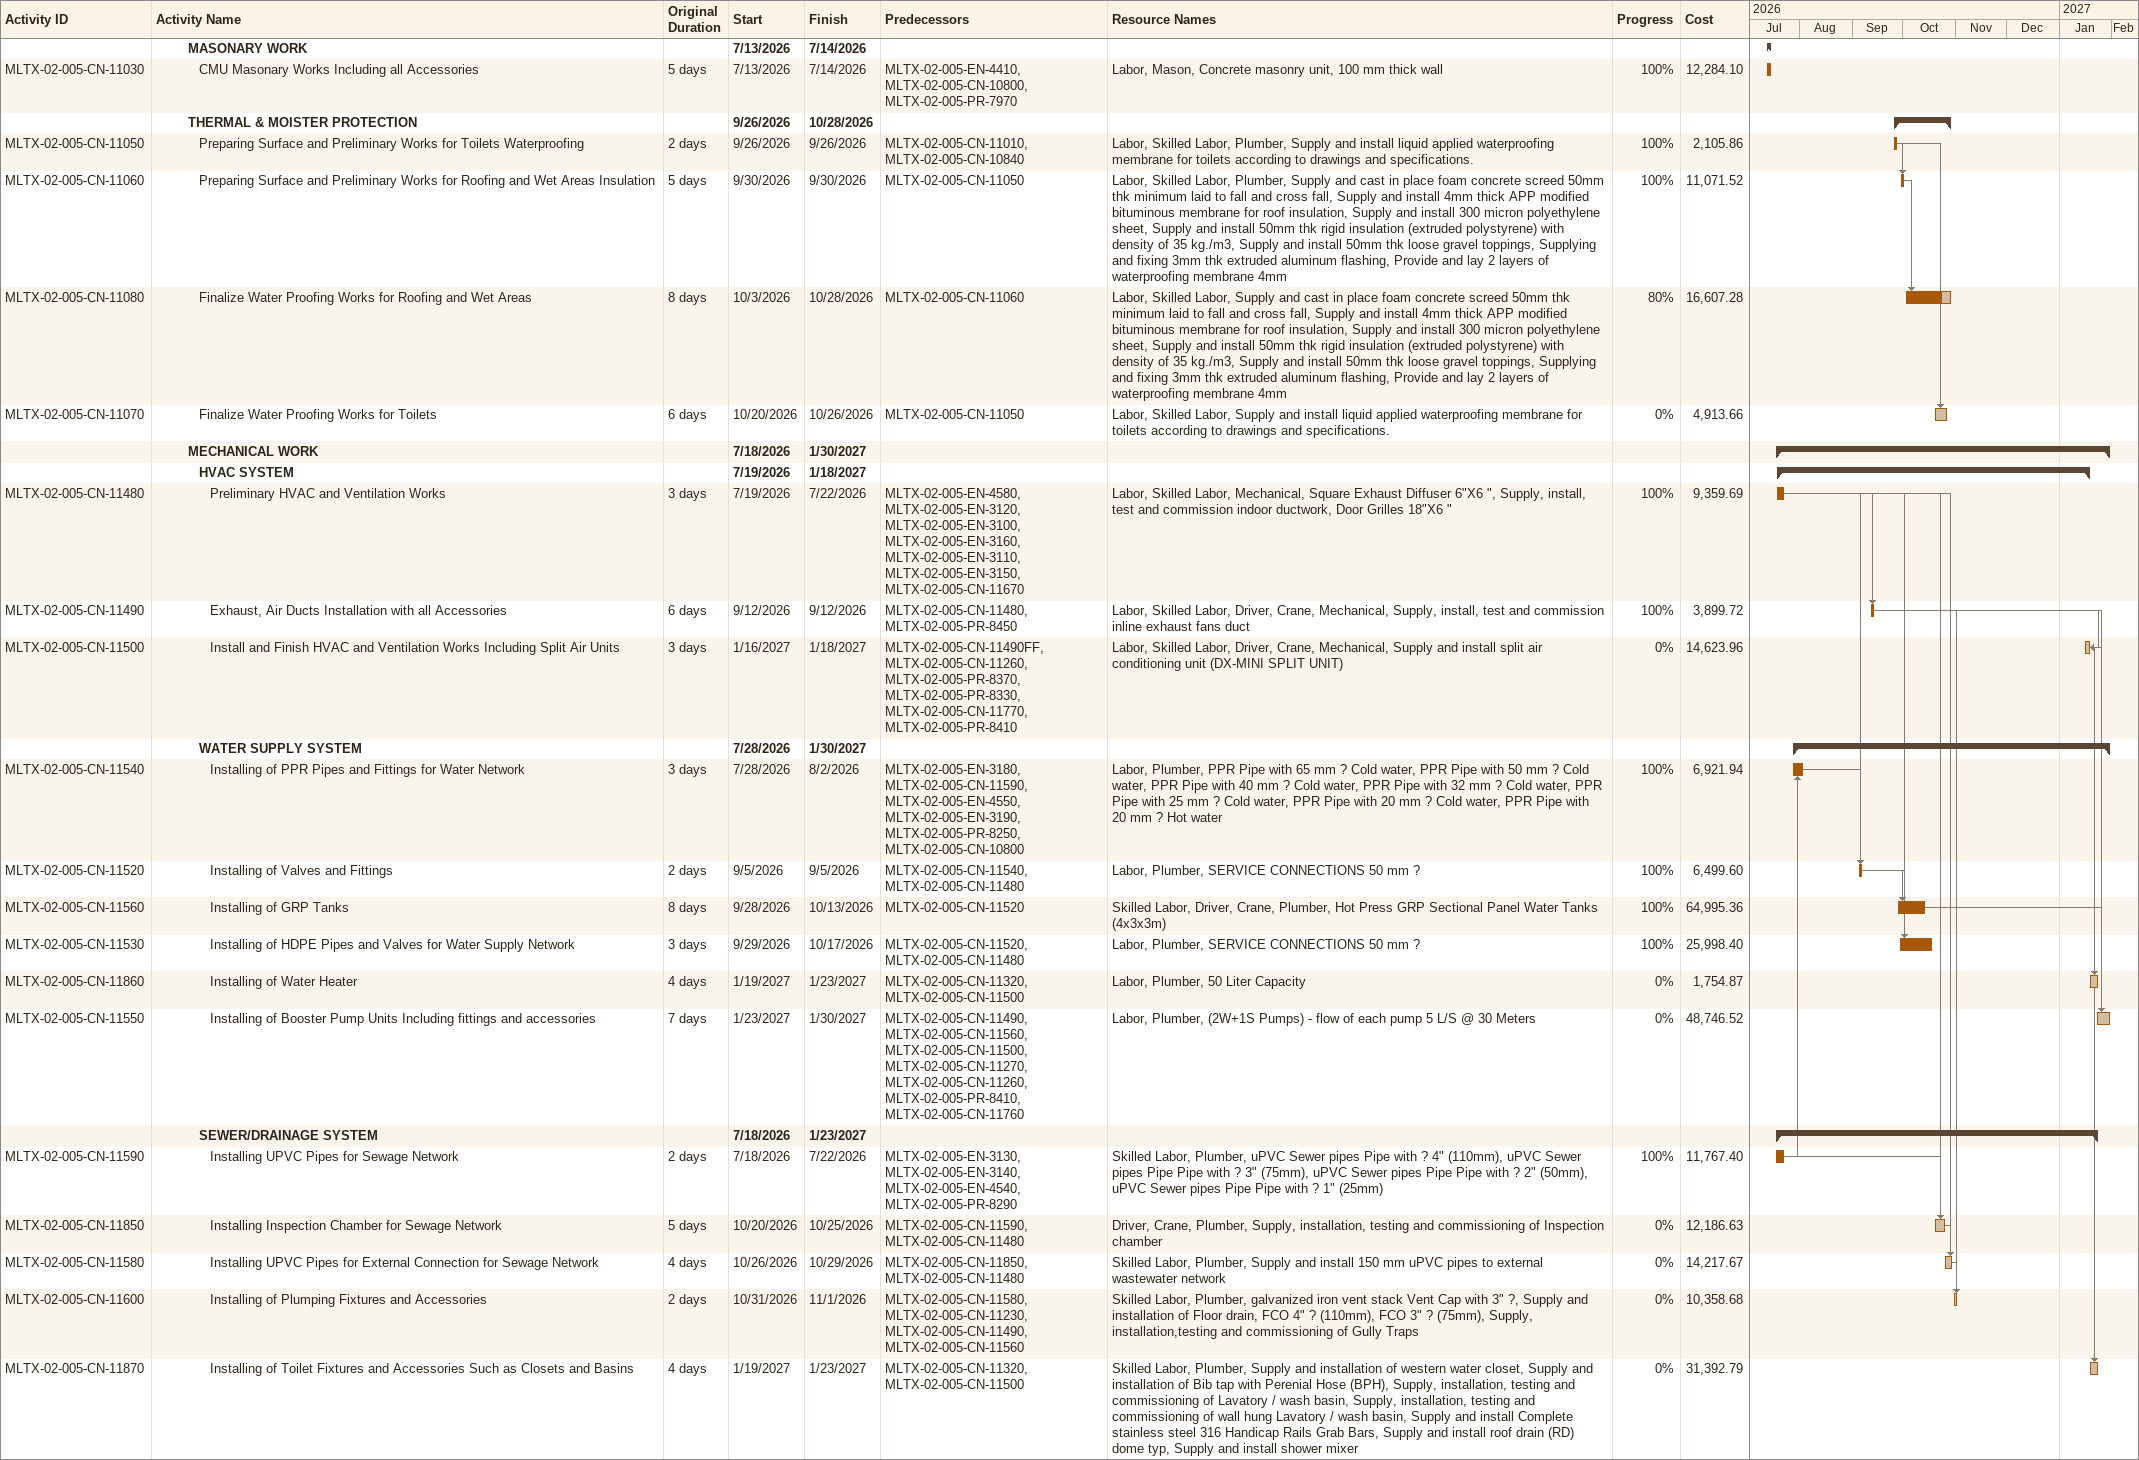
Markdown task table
| ID | Level | Task | Original duration | Start | Finish | Predecessors | Resources | % complete | Cost |
|---|---|---|---|---|---|---|---|---|---|
|  | 4 | **MASONARY WORK** |  | 2026-07-13 | 2026-07-14 |  |  |  |  |
| MLTX-02-005-CN-11030 | 5 | CMU Masonary Works Including all Accessories | 5d | 2026-07-13 | 2026-07-14 | MLTX-02-005-EN-4410, MLTX-02-005-CN-10800, MLTX-02-005-PR-7970 | Labor, Mason, Concrete masonry unit, 100 mm thick wall | 100 | 12284.10 |
|  | 4 | **THERMAL & MOISTER PROTECTION** |  | 2026-09-26 | 2026-10-28 |  |  |  |  |
| MLTX-02-005-CN-11050 | 5 | Preparing Surface and Preliminary Works for Toilets Waterproofing | 2d | 2026-09-26 | 2026-09-26 | MLTX-02-005-CN-11010, MLTX-02-005-CN-10840 | Labor, Skilled Labor, Plumber, Supply and install liquid applied waterproofing membrane for toilets according to drawings and specifications. | 100 | 2105.86 |
| MLTX-02-005-CN-11060 | 5 | Preparing Surface and Preliminary Works for Roofing and Wet Areas Insulation | 5d | 2026-09-30 | 2026-09-30 | MLTX-02-005-CN-11050 | Labor, Skilled Labor, Plumber, Supply and cast in place foam concrete screed 50mm thk minimum laid to fall and cross fall, Supply and install 4mm thick APP modified bituminous membrane for roof insulation, Supply and install 300 micron polyethylene sheet, Supply and install 50mm thk rigid insulation (extruded polystyrene) with density of 35 kg./m3, Supply and install 50mm thk loose gravel toppings, Supplying and fixing 3mm thk extruded aluminum flashing, Provide and lay 2 layers of waterproofing membrane 4mm | 100 | 11071.52 |
| MLTX-02-005-CN-11080 | 5 | Finalize Water Proofing Works for Roofing and Wet Areas | 8d | 2026-10-03 | 2026-10-28 | MLTX-02-005-CN-11060 | Labor, Skilled Labor, Supply and cast in place foam concrete screed 50mm thk minimum laid to fall and cross fall, Supply and install 4mm thick APP modified bituminous membrane for roof insulation, Supply and install 300 micron polyethylene sheet, Supply and install 50mm thk rigid insulation (extruded polystyrene) with density of 35 kg./m3, Supply and install 50mm thk loose gravel toppings, Supplying and fixing 3mm thk extruded aluminum flashing, Provide and lay 2 layers of waterproofing membrane 4mm | 80 | 16607.28 |
| MLTX-02-005-CN-11070 | 5 | Finalize Water Proofing Works for Toilets | 6d | 2026-10-20 | 2026-10-26 | MLTX-02-005-CN-11050 | Labor, Skilled Labor, Supply and install liquid applied waterproofing membrane for toilets according to drawings and specifications. | 0 | 4913.66 |
|  | 4 | **MECHANICAL WORK** |  | 2026-07-18 | 2027-01-30 |  |  |  |  |
|  | 5 | **HVAC SYSTEM** |  | 2026-07-19 | 2027-01-18 |  |  |  |  |
| MLTX-02-005-CN-11480 | 6 | Preliminary HVAC and Ventilation Works | 3d | 2026-07-19 | 2026-07-22 | MLTX-02-005-EN-4580, MLTX-02-005-EN-3120, MLTX-02-005-EN-3100, MLTX-02-005-EN-3160, MLTX-02-005-EN-3110, MLTX-02-005-EN-3150, MLTX-02-005-CN-11670 | Labor, Skilled Labor, Mechanical, Square Exhaust Diffuser 6"X6 ", Supply, install, test and commission indoor ductwork, Door Grilles 18"X6 " | 100 | 9359.69 |
| MLTX-02-005-CN-11490 | 6 | Exhaust, Air Ducts Installation with all Accessories | 6d | 2026-09-12 | 2026-09-12 | MLTX-02-005-CN-11480, MLTX-02-005-PR-8450 | Labor, Skilled Labor, Driver, Crane, Mechanical, Supply, install, test and commission inline exhaust fans duct | 100 | 3899.72 |
| MLTX-02-005-CN-11500 | 6 | Install and Finish HVAC and Ventilation Works Including Split Air Units | 3d | 2027-01-16 | 2027-01-18 | MLTX-02-005-CN-11490FF, MLTX-02-005-CN-11260, MLTX-02-005-PR-8370, MLTX-02-005-PR-8330, MLTX-02-005-CN-11770, MLTX-02-005-PR-8410 | Labor, Skilled Labor, Driver, Crane, Mechanical, Supply and install split air conditioning unit (DX-MINI SPLIT UNIT) | 0 | 14623.96 |
|  | 5 | **WATER SUPPLY SYSTEM** |  | 2026-07-28 | 2027-01-30 |  |  |  |  |
| MLTX-02-005-CN-11540 | 6 | Installing of PPR Pipes and Fittings for Water Network | 3d | 2026-07-28 | 2026-08-02 | MLTX-02-005-EN-3180, MLTX-02-005-CN-11590, MLTX-02-005-EN-4550, MLTX-02-005-EN-3190, MLTX-02-005-PR-8250, MLTX-02-005-CN-10800 | Labor, Plumber, PPR Pipe with 65 mm ? Cold water, PPR Pipe with 50 mm ? Cold water, PPR Pipe with 40 mm ? Cold water, PPR Pipe with 32 mm ? Cold water, PPR Pipe with 25 mm ? Cold water, PPR Pipe with 20 mm ? Cold water, PPR Pipe with 20 mm ? Hot water | 100 | 6921.94 |
| MLTX-02-005-CN-11520 | 6 | Installing of Valves and Fittings | 2d | 2026-09-05 | 2026-09-05 | MLTX-02-005-CN-11540, MLTX-02-005-CN-11480 | Labor, Plumber, SERVICE CONNECTIONS 50 mm ? | 100 | 6499.60 |
| MLTX-02-005-CN-11560 | 6 | Installing of GRP Tanks | 8d | 2026-09-28 | 2026-10-13 | MLTX-02-005-CN-11520 | Skilled Labor, Driver, Crane, Plumber, Hot Press GRP Sectional Panel Water Tanks (4x3x3m) | 100 | 64995.36 |
| MLTX-02-005-CN-11530 | 6 | Installing of HDPE Pipes and Valves for Water Supply Network | 3d | 2026-09-29 | 2026-10-17 | MLTX-02-005-CN-11520, MLTX-02-005-CN-11480 | Labor, Plumber, SERVICE CONNECTIONS 50 mm ? | 100 | 25998.40 |
| MLTX-02-005-CN-11860 | 6 | Installing of Water Heater | 4d | 2027-01-19 | 2027-01-23 | MLTX-02-005-CN-11320, MLTX-02-005-CN-11500 | Labor, Plumber, 50 Liter Capacity | 0 | 1754.87 |
| MLTX-02-005-CN-11550 | 6 | Installing of Booster Pump Units Including fittings and accessories | 7d | 2027-01-23 | 2027-01-30 | MLTX-02-005-CN-11490, MLTX-02-005-CN-11560, MLTX-02-005-CN-11500, MLTX-02-005-CN-11270, MLTX-02-005-CN-11260, MLTX-02-005-PR-8410, MLTX-02-005-CN-11760 | Labor, Plumber, (2W+1S Pumps) - flow of each pump 5 L/S @ 30 Meters | 0 | 48746.52 |
|  | 5 | **SEWER/DRAINAGE SYSTEM** |  | 2026-07-18 | 2027-01-23 |  |  |  |  |
| MLTX-02-005-CN-11590 | 6 | Installing UPVC Pipes for Sewage Network | 2d | 2026-07-18 | 2026-07-22 | MLTX-02-005-EN-3130, MLTX-02-005-EN-3140, MLTX-02-005-EN-4540, MLTX-02-005-PR-8290 | Skilled Labor, Plumber, uPVC Sewer pipes Pipe with ? 4" (110mm), uPVC Sewer pipes Pipe Pipe with ? 3" (75mm), uPVC Sewer pipes Pipe Pipe with ? 2" (50mm), uPVC Sewer pipes Pipe Pipe with ? 1" (25mm) | 100 | 11767.40 |
| MLTX-02-005-CN-11850 | 6 | Installing Inspection Chamber for Sewage Network | 5d | 2026-10-20 | 2026-10-25 | MLTX-02-005-CN-11590, MLTX-02-005-CN-11480 | Driver, Crane, Plumber, Supply, installation, testing and commissioning of Inspection chamber | 0 | 12186.63 |
| MLTX-02-005-CN-11580 | 6 | Installing UPVC Pipes for External Connection for Sewage Network | 4d | 2026-10-26 | 2026-10-29 | MLTX-02-005-CN-11850, MLTX-02-005-CN-11480 | Skilled Labor, Plumber, Supply and install 150 mm uPVC pipes to external wastewater network | 0 | 14217.67 |
| MLTX-02-005-CN-11600 | 6 | Installing of Plumping Fixtures and Accessories | 2d | 2026-10-31 | 2026-11-01 | MLTX-02-005-CN-11580, MLTX-02-005-CN-11230, MLTX-02-005-CN-11490, MLTX-02-005-CN-11560 | Skilled Labor, Plumber, galvanized iron vent stack Vent Cap with 3" ?, Supply and installation of Floor drain, FCO 4" ? (110mm), FCO 3" ? (75mm), Supply, installation,testing and commissioning of Gully Traps | 0 | 10358.68 |
| MLTX-02-005-CN-11870 | 6 | Installing of Toilet Fixtures and Accessories Such as Closets and Basins | 4d | 2027-01-19 | 2027-01-23 | MLTX-02-005-CN-11320, MLTX-02-005-CN-11500 | Skilled Labor, Plumber, Supply and installation of western water closet, Supply and installation of Bib tap with Perenial Hose (BPH), Supply, installation, testing and commissioning of Lavatory / wash basin, Supply, installation, testing and commissioning of wall hung Lavatory / wash basin, Supply and install Complete stainless steel 316 Handicap Rails Grab Bars, Supply and install roof drain (RD) dome typ, Supply and install shower mixer | 0 | 31392.79 |
